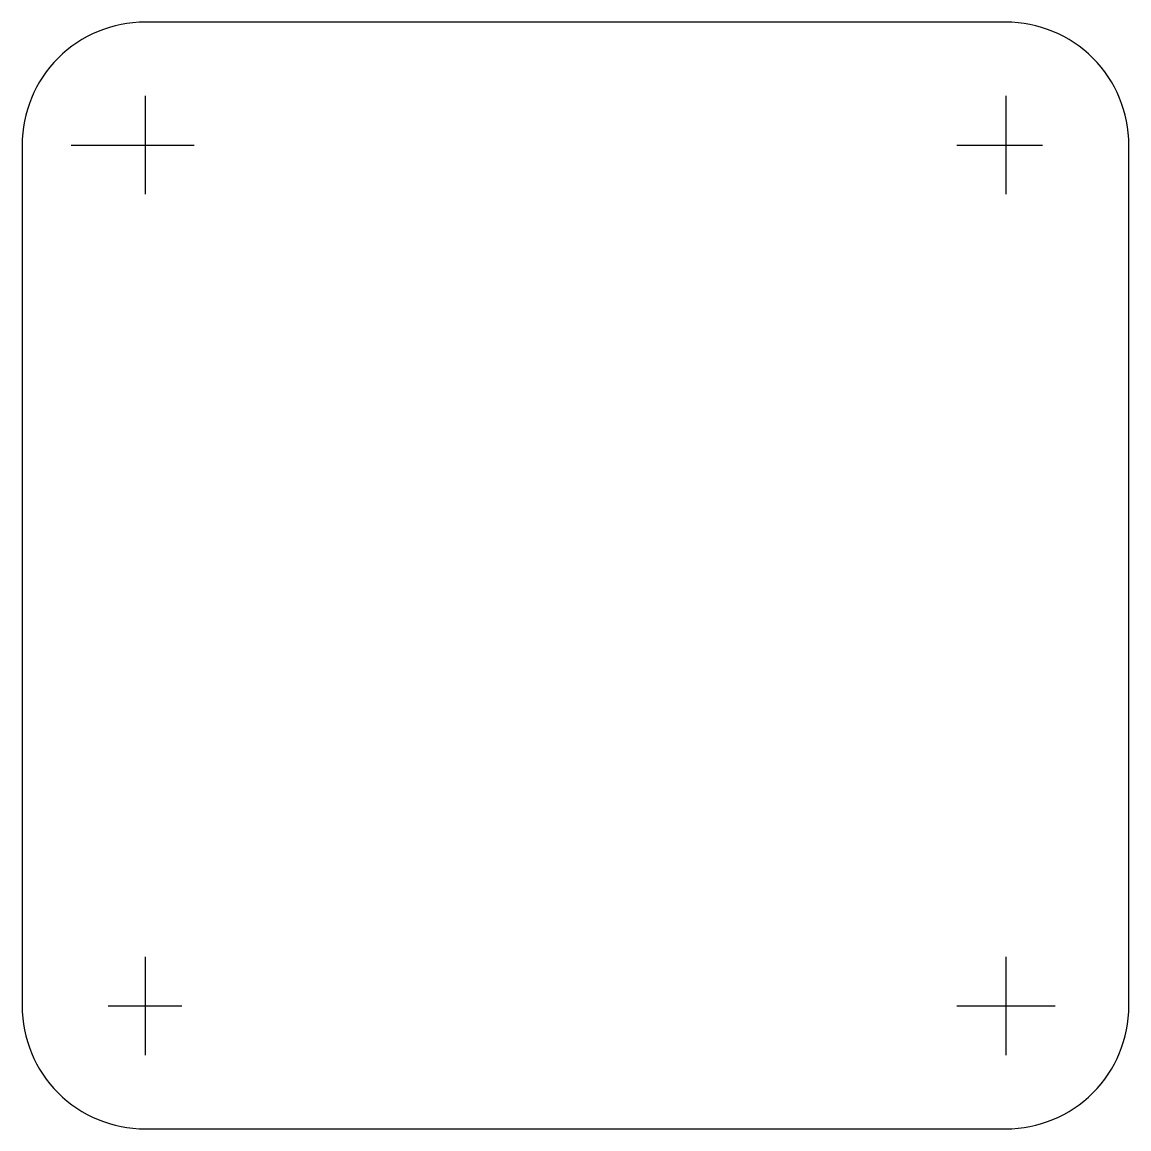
# Model space of a CAD drawing. Header units: millimetres. Extents: x 0 to 45, y 0 to 45.
import ezdxf

# ---------------------------------------------------------------- set-up
doc = ezdxf.new("R2010")
doc.units = ezdxf.units.MM
doc.layers.get('0').update_dxf_attribs({"linetype": 'CONTINUOUS'})

msp = doc.modelspace()

# ---------------------------------------------------------------- linework, layer by layer
for p, q in [((5, 42), (5, 38)), ((40, 42), (40, 38)), ((2, 40), (7, 40)), ((38, 40), (41.491, 40)), ((5, 7), (5, 3)), ((40, 7), (40, 3)), ((3.5, 5), (6.5, 5)), ((38, 5), (42, 5))]:
    msp.add_line(p, q)
msp.add_lwpolyline([(5, 0), (40, 0, 0.414214), (45, 5), (45, 40, 0.414214), (40, 45), (5, 45, 0.414214), (0, 40), (0, 5, 0.414214)], format="xyb", close=True)

doc.saveas('drawing.dxf')
